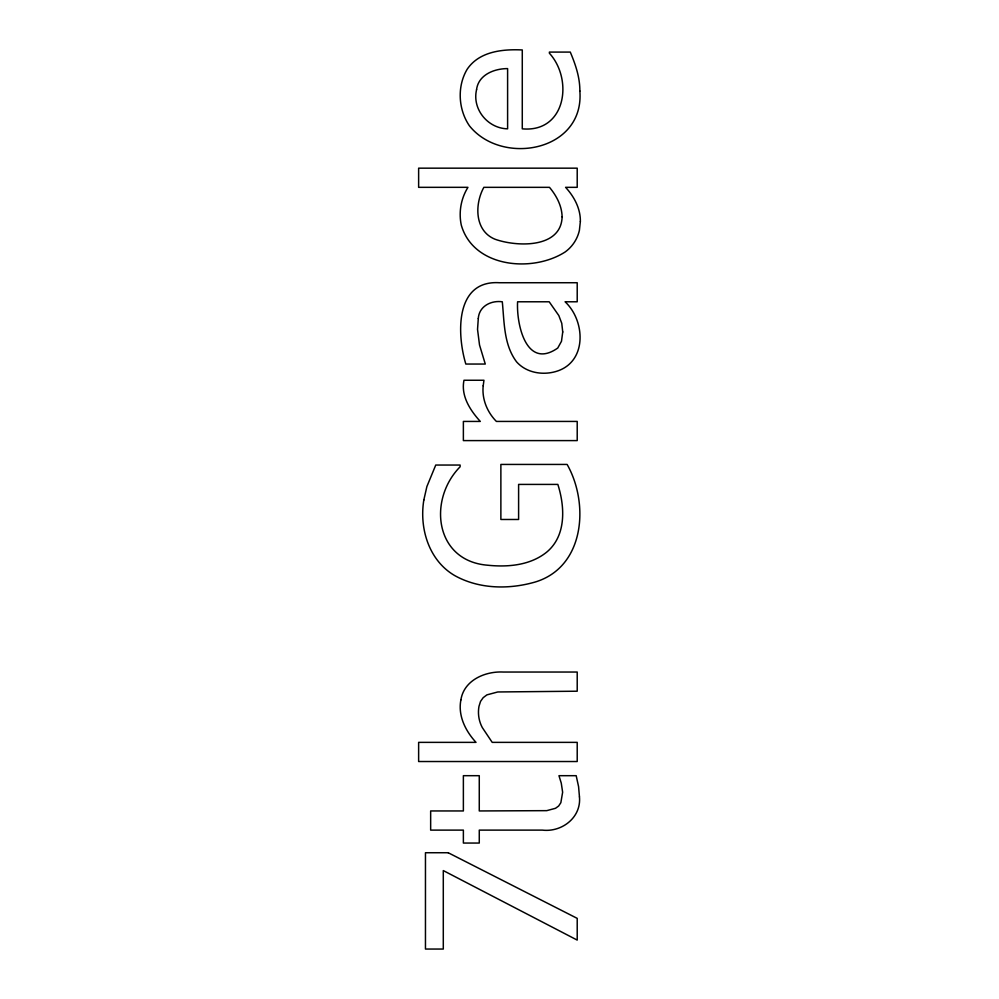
<?xml version="1.0" encoding="UTF-8"?>
<svg xmlns="http://www.w3.org/2000/svg" width="999" height="999" viewBox="0 0 999 999"><rect width="100%" height="100%" fill="white"/><g stroke="black" fill="none" stroke-linecap="round" stroke-linejoin="round"><path stroke-width="1.5" d="M483.191 385.814C481.793 399.013 487.162 412.088 496.391 421.428L577.21 421.428L577.21 440.596L463.374 440.596L463.374 421.428L480.294 421.428C470.229 410.364 460.714 395.916 463.986 380.257L483.953 380.257L483.191 385.814M478.296 318.494L477.534 329.408L479.52 344.992L485.277 364.048L465.821 364.048C456.88 334.49 454.807 279.957 499.35 282.729L577.21 282.729L577.21 301.785L565.084 301.785C584.802 320.092 587.387 359.79 558.716 370.579C544.58 375.824 526.935 373.501 516.608 361.888C503.646 344.717 504.358 322.14 502.297 301.785C491.208 300.212 479.108 306.119 478.296 318.494M579.857 91.021C584.652 151.411 501.998 166.421 469.468 125.874C458.229 109.515 456.943 86.351 467.195 69.218C479.27 51.374 502.534 49.013 522.277 49.95L522.277 128.834C565.684 132.855 573.563 79.733 549.388 53.209L549.388 52.085L570.279 52.085C575.499 64.46 579.957 77.422 579.857 91.021M423.826 500.012C419.168 528.346 428.883 560.676 454.845 575.649C479.245 589.198 509.078 589.61 535.427 581.955C584.752 566.845 589.335 503.596 567.12 464.435L500.874 464.435L500.874 519.48L518.606 519.48L518.606 484.415L557.842 484.415C564.959 506.718 566.483 535.776 546.64 552.185C530.169 565.422 507.842 567.32 487.549 565.209C434.902 560.976 427.572 499.85 460.114 466.783L460.114 465.047L435.751 465.047L426.885 486.563L423.826 500.012M579.457 796.89C581.418 817.482 561.863 832.429 542.357 830.119L479.27 830.119L479.27 843.056L463.374 843.056L463.374 830.119L430.656 830.119L430.656 810.951L463.374 810.951L463.374 775.686L479.27 775.686L479.27 810.951L546.74 810.651L555.506 808.303L558.628 806.031L560.851 802.697L562.637 792.207L561.263 783.129L558.965 775.686L576.186 775.686L578.583 786.65L579.457 796.89M476.573 89.61C471.915 109.091 487.724 128.421 507.604 128.834L507.604 68.606C494.368 68.556 478.371 74.75 476.573 89.61M460.901 699.862C457.792 715.684 465.522 730.993 476.011 742.369L418.631 742.369L418.631 761.525L577.21 761.525L577.21 742.369L492.207 742.369L482.28 727.534A32.68 32.68 0 0 1 478.983 706.343L480.544 701.398L483.179 697.677L486.913 694.867L497.764 691.97L577.21 691.208L577.21 672.04L503.321 672.04C485.264 671.078 463.961 680.144 460.901 699.862M562.125 216.883C561.101 248.651 516.545 246.953 494.942 239.198C474.45 230.781 474.562 204.108 483.853 187.337L549.487 187.337C556.443 195.667 561.875 205.819 562.125 216.883M580.369 221.366L579.408 230.307A36.538 36.538 0 0 1 565.184 251.948C532.417 273.027 473.339 267.657 461.263 225.025A51.711 51.711 0 0 1 467.944 187.325L418.631 187.337L418.631 168.169L577.21 168.169L577.21 187.337L565.596 187.337C574.15 196.641 580.506 208.441 580.369 221.366M562.737 331.955L561.488 341.271L557.742 348.052C526.186 370.13 516.321 324.138 517.594 301.785L549.188 301.785L558.816 315.547L561.763 323.314L562.737 331.955M448.189 852.734L425.462 852.734L425.462 949.05L443.294 949.05L443.294 870.579L577.21 940.084L577.21 918.368L448.189 852.734"/></g></svg>
